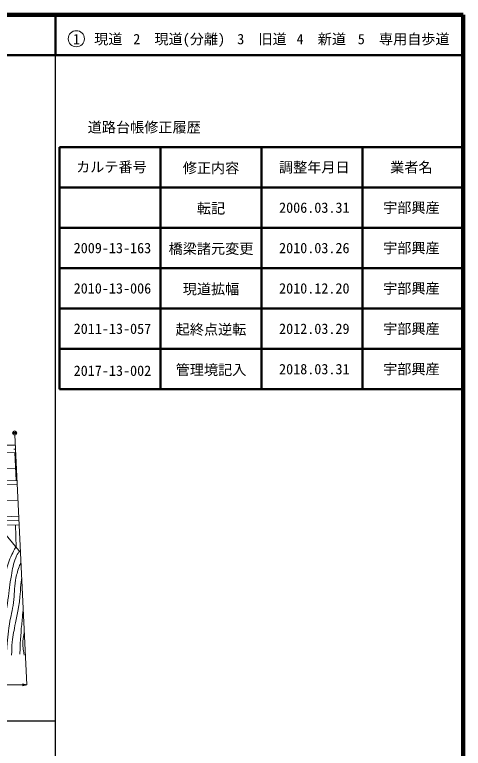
# Model space of a CAD drawing. Units: millimetres, scale not verified. Extents: x 40000 to 680000, y 20000 to 380000.
# Drawn here: x 568875 to 680000, y 198249 to 380000 of the extents above; entities that cross this region are included whole.
import ezdxf
from ezdxf.enums import TextEntityAlignment as Align

# ---------------------------------------------------------------- set-up
doc = ezdxf.new("R2010")
doc.units = ezdxf.units.MM
doc.header["$LTSCALE"] = 1000
doc.header["$PDMODE"] = 32
doc.header["$PDSIZE"] = 500
for name, color, linetype, lineweight in [('M-BGD', 7, 'Continuous', 13), ('M-STR-HTXT', 7, 'Continuous', 13), ('M-STR-STRC', 7, 'Continuous', 13), ('M-TTL', 2, 'Continuous', 140), ('M-TTL-BAND', 7, 'Continuous', 25), ('M-TTL-FRAM', 2, 'Continuous', 50), ('M-TTL-LINE', 7, 'Continuous', 50), ('M-TTL-TXT', 7, 'Continuous', 13)]:
    doc.layers.add(name, color=color, linetype=linetype, lineweight=lineweight)
doc.layers.add('M-OTRS', color=6, linetype='Continuous')
doc.styles.add('ＭＳ ゴシック', font='')
doc.styles.get('ＭＳ ゴシック').set_extended_font_data('MS Gothic')

msp = doc.modelspace()

# ---------------------------------------------------------------- linework, layer by layer
at = {"layer": 'M-BGD'}
for p, q in [((568899, 275884), (571852, 213982)), ((569105, 271560), (560953, 271318)), ((568650, 272378), (569066, 272386)), ((568949, 271555), (569213, 264627)), ((539756, 266507), (569292, 267632)), ((569482, 263666), (563764, 263515)), ((563881, 264484), (569436, 264632)), ((559188, 259338), (569669, 259737)), ((564909, 255553), (569860, 255741)), ((565664, 254665), (569907, 254739)), ((569961, 253624), (564700, 253514)), ((564700, 253514), (570290, 246725)), ((569258, 247979), (569076, 253605))]:
    msp.add_line(p, q, dxfattribs=at)
msp.add_circle((568875, 276383), 500, dxfattribs=at)
for points, knots in [([(569164, 248092), (568655, 247256), (568521, 246976), (568160, 246235), (567406, 244682), (567157, 243728), (566717, 242059), (566072, 239619), (566220, 238152), (565848, 235656), (565395, 232610), (564874, 230940), (564588, 227874), (564390, 225758), (564343, 225008), (564289, 222442)], [0, 0, 0, 0, 1, 1, 1, 2, 2, 2, 3, 3, 3, 4, 4, 4, 5, 5, 5, 5]), ([(570005, 247071), (569567, 246381), (569454, 246118), (569159, 245478), (568419, 243873), (568424, 242819), (568062, 241089), (567576, 238762), (567567, 237413), (567212, 235063), (566803, 232346), (566397, 230848), (566101, 228117), (565856, 225862), (565806, 225077), (565686, 222323)], [0, 0, 0, 0, 1, 1, 1, 2, 2, 2, 3, 3, 3, 4, 4, 4, 5, 5, 5, 5]), ([(570405, 244308), (570269, 243995), (570145, 243677), (569983, 243237), (569516, 241970), (569349, 241221), (569107, 239893), (568718, 237760), (568867, 236516), (568584, 234366), (568308, 232265), (567903, 231128), (567581, 229033), (567170, 226352), (567122, 225414), (566875, 222125)], [0, 0, 0, 0, 1, 1, 1, 2, 2, 2, 3, 3, 3, 4, 4, 4, 5, 5, 5, 5]), ([(570600, 240231), (570568, 240033), (570537, 239823), (570505, 239599), (570329, 238342), (570377, 237623), (570245, 236361), (570095, 234917), (569989, 234110), (569757, 232678), (569542, 231351), (569317, 230627), (569077, 229304), (568740, 227451), (568453, 226424), (568283, 224548), (568168, 223281), (568140, 222827), (568121, 221295)], [0, 0, 0, 0, 1, 1, 1, 2, 2, 2, 3, 3, 3, 4, 4, 4, 5, 5, 5, 6, 6, 6, 6]), ([(570969, 232490), (570891, 231762), (570813, 230985), (570724, 230099), (570390, 226793), (570343, 225672), (570154, 221611)], [0, 0, 0, 0, 1, 1, 1, 2, 2, 2, 2]), ([(571238, 226860), (571093, 226229), (570963, 225644), (570930, 224830), (570876, 223470), (570978, 222907), (571255, 221361)], [0, 0, 0, 0, 1, 1, 1, 2, 2, 2, 2])]:
    msp.add_open_spline(points, degree=3, knots=knots, dxfattribs=at)
at = {"layer": 'M-OTRS'}
msp.add_point((568875, 276383), dxfattribs=at)
at = {"layer": 'M-STR-HTXT'}
for q in [(403805, 213982), (570852, 214232), (570852, 213732)]:
    msp.add_line((571852, 213982), q, dxfattribs=at)
at = {"layer": 'M-STR-STRC'}
msp.add_lwpolyline([(563582, 273322), (564594, 273326), (565604, 273334), (566614, 273346), (567623, 273360), (568631, 273378), (569018, 273385)], dxfattribs=at)
at = {"layer": 'M-TTL'}
for p, q in [((680000, 380000), (40000, 380000)), ((680000, 20000), (680000, 380000))]:
    msp.add_line(p, q, dxfattribs=at)
at = {"layer": 'M-TTL-BAND'}
for p, q in [((579000, 20000), (579000, 370000)), ((579000, 205000), (58000, 205000))]:
    msp.add_line(p, q, dxfattribs=at)
at = {"layer": 'M-TTL-FRAM'}
for p, q in [((580000, 347197), (580000, 287197)), ((580000, 347197), (680000, 347197)), ((580000, 287197), (680000, 287197))]:
    msp.add_line(p, q, dxfattribs=at)
at = {"layer": 'M-TTL-LINE'}
for p, q in [((579000, 380000), (579000, 370000)), ((40000, 370000), (680000, 370000)), ((605000, 347197), (605000, 287197)), ((630000, 347197), (630000, 287197)), ((655000, 347197), (655000, 287197)), ((580000, 337197), (680000, 337197)), ((580000, 327197), (680000, 327197)), ((580000, 317197), (680000, 317197)), ((580000, 307197), (680000, 307197)), ((580000, 297197), (680000, 297197))]:
    msp.add_line(p, q, dxfattribs=at)
at = {"layer": 'M-TTL-TXT'}
msp.add_circle((584147, 374034), 2000, dxfattribs=at)

# ---------------------------------------------------------------- texts
at = {"layer": 'M-TTL-TXT', "style": 'ＭＳ ゴシック'}
for s, p in [('1\u3000現道', (589448, 373958)), ('2\u3000現道(分離)', (609619, 373958)), ('3\u3000旧道', (630121, 373958)), ('4\u3000新道', (644824, 373958)), ('5\u3000専用自歩道', (665228, 373958)), ('道路台帳修正履歴', (600968, 352113)), ('カルテ番号', (592839, 342277)), ('修正内容', (617509, 342023)), ('調整年月日', (643089, 342197)), ('業者名', (667134, 342197)), ('転記', (617509, 332023)), ('2006.03.31', (643089, 332197)), ('宇部興産', (667134, 332197)), ('橋梁諸元変更', (617509, 322023)), ('宇部興産', (667134, 322197)), ('2009-13-163', (593089, 322197)), ('2010.03.26', (643089, 322197)), ('2010-13-006', (593089, 312197)), ('現道拡幅', (617509, 312023)), ('2010.12.20', (643089, 312197)), ('宇部興産', (667134, 312197)), ('起終点逆転', (617509, 302023)), ('宇部興産', (667134, 302197)), ('2011-13-057', (593089, 302197)), ('2012.03.29', (643089, 302197)), ('2017-13-002', (593089, 291799)), ('管理境記入', (617509, 292023)), ('2018.03.31', (643089, 292197)), ('宇部興産', (667134, 292197))]:
    msp.add_text(s, height=2566, dxfattribs=at).set_placement(p, align=Align.MIDDLE_CENTER)

doc.saveas('drawing.dxf')
